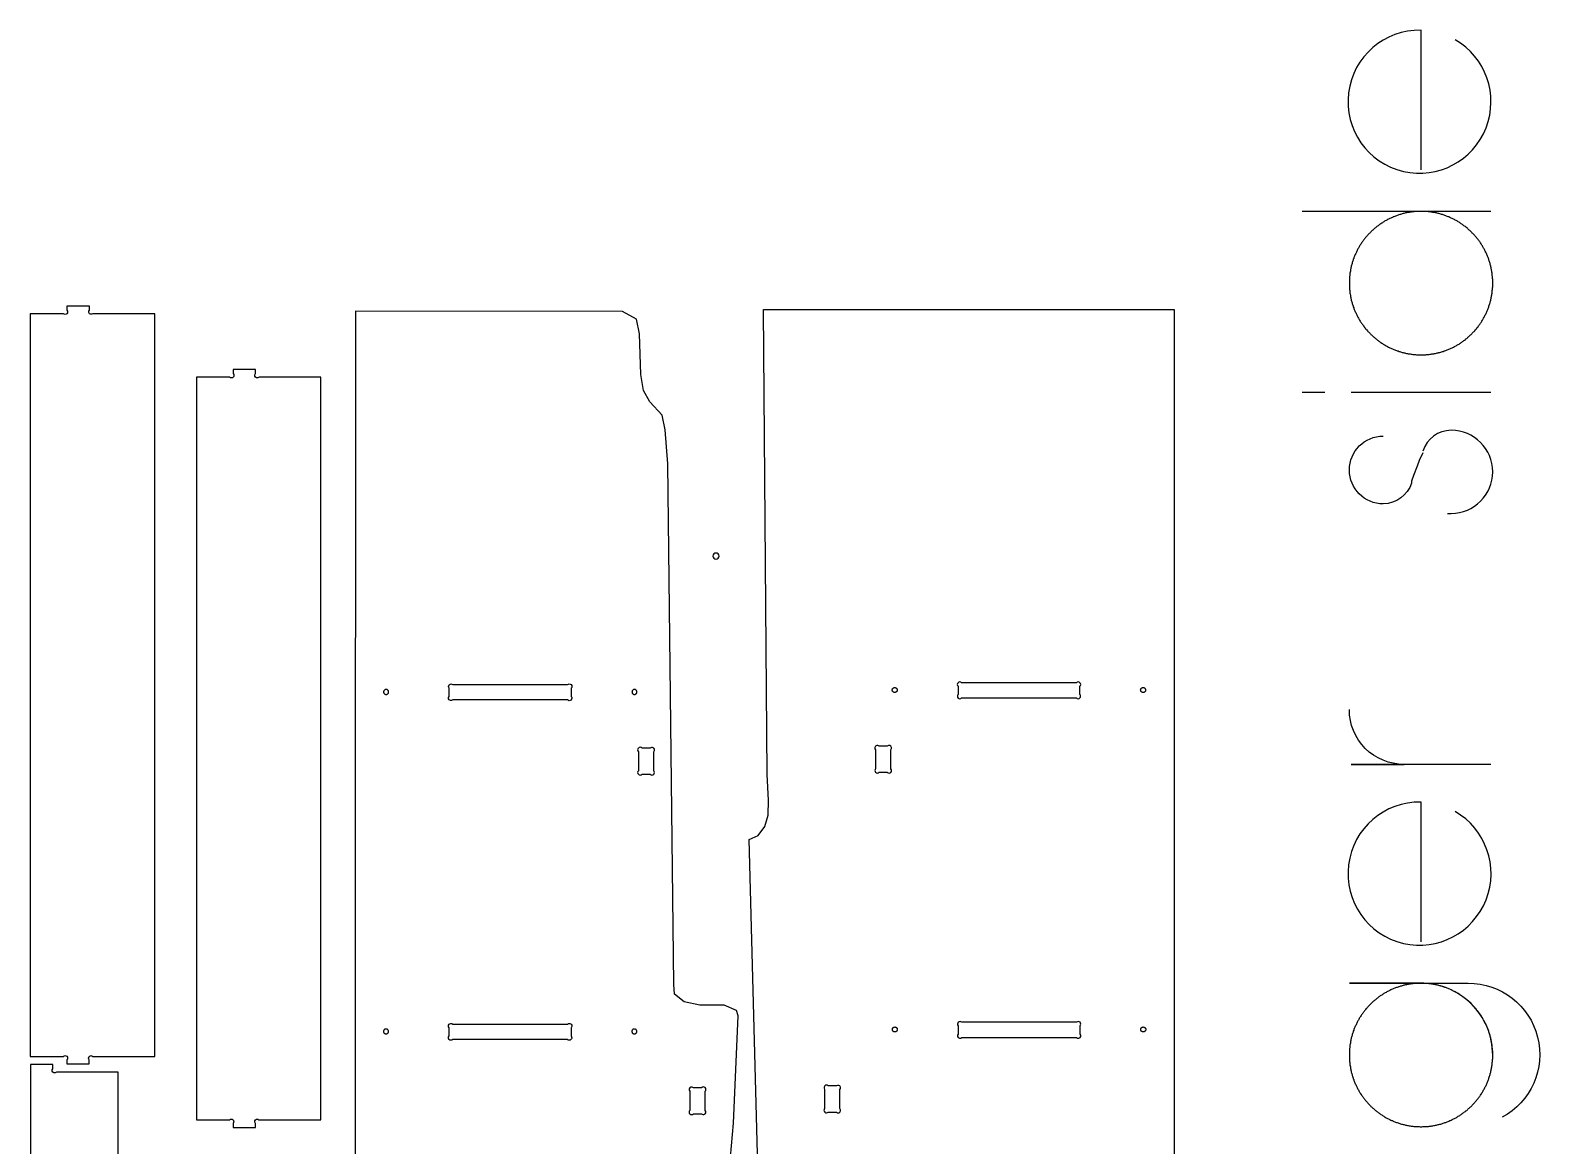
# Model space of a CAD drawing. Extents: x -1431 to 3738, y -1387 to 2467.
# Drawn here: x -128 to 1086, y 1545 to 2443 of the extents above; entities that cross this region are included whole.
import ezdxf

# ---------------------------------------------------------------- set-up
doc = ezdxf.new("R2010")
doc.units = 0
doc.layers.add('DEFAULT_LAYER', color=1, linetype='CONTINUOUS')

msp = doc.modelspace()

# ---------------------------------------------------------------- linework, layer by layer
at = {"layer": 'DEFAULT_LAYER'}
for points in [[(990.9, 2330.2), (990.9, 2442.5, 0.90232), (976.7, 2328.9, 0.862347), (1018.2, 2434.9)], [(458, 1508.2), (450.4, 1791.6), (457.8, 1794.9), (463, 1802.1), (465.7, 1811.2), (466, 1823.1), (465.1, 1843.8), (461.9, 2217.9), (792.3, 2218), (792.4, 1167.7, -0.000272)], [(992.4, 2102.5), (989.3, 2096.4), (987.8, 2091.9), (984.8, 2084.3), (983.3, 2079.7), (983.3, 2078.2, -0.313298), (960.5, 2061.5, -1), (960.5, 2116.1)], [(1012.1, 2053.9), (1015.1, 2053.9, 1), (1015.1, 2120.7, 0.329104), (992.4, 2104)], [(1047, 1852), (934.7, 1852), (977.2, 1852, -0.416092), (933.2, 1896)], [(990.9, 1709.3), (990.9, 1821.6, 0.90232), (976.7, 1708, 0.862347), (1018.2, 1814.1)], [(1048.5, 1618.2, 0.421631), (989.3, 1675.9), (933.2, 1675.9), (1028.8, 1675.9, -0.782349), (1056.1, 1568.1)]]:
    msp.add_lwpolyline(points, format="xyb", dxfattribs=at)
for points in [[(1047, 2296.8), (990.9, 2296.8), (990.1, 2296.8), (989.4, 2296.8), (988.6, 2296.8), (987.9, 2296.7), (987.2, 2296.7), (986.4, 2296.6), (985.7, 2296.6), (985, 2296.5), (984.2, 2296.4), (983.5, 2296.3), (982.8, 2296.2), (982.1, 2296.1), (981.4, 2296), (980.6, 2295.9), (979.9, 2295.8), (979.2, 2295.6), (978.5, 2295.5), (977.8, 2295.3), (977.1, 2295.2), (976.4, 2295), (975.8, 2294.8), (975.1, 2294.6), (974.4, 2294.4), (973.7, 2294.2), (973, 2294), (972.4, 2293.8), (971.7, 2293.5), (971, 2293.3), (970.4, 2293), (969.7, 2292.8), (969.1, 2292.5), (968.4, 2292.3), (967.8, 2292), (967.1, 2291.7), (966.5, 2291.4), (965.8, 2291.1), (965.2, 2290.8), (964.6, 2290.5), (964, 2290.2), (963.4, 2289.8), (962.8, 2289.5), (962.1, 2289.2), (961.5, 2288.8), (960.9, 2288.4), (960.4, 2288.1), (959.8, 2287.7), (959.2, 2287.3), (958.6, 2286.9), (958, 2286.5), (957.5, 2286.2), (956.9, 2285.7), (956.3, 2285.3), (955.8, 2284.9), (955.2, 2284.5), (954.7, 2284.1), (954.2, 2283.6), (953.6, 2283.2), (953.1, 2282.7), (952.6, 2282.3), (952.1, 2281.8), (951.6, 2281.3), (951.1, 2280.9), (950.6, 2280.4), (950.1, 2279.9), (949.6, 2279.4), (949.1, 2278.9), (948.6, 2278.4), (948.2, 2277.9), (947.7, 2277.4), (947.2, 2276.9), (946.8, 2276.3), (946.3, 2275.8), (945.9, 2275.3), (945.5, 2274.7), (945.1, 2274.2), (944.6, 2273.6), (944.2, 2273.1), (943.8, 2272.5), (943.4, 2271.9), (943, 2271.4), (942.6, 2270.8), (942.3, 2270.2), (941.9, 2269.6), (941.5, 2269), (941.2, 2268.4), (940.8, 2267.8), (940.5, 2267.2), (940.1, 2266.6), (939.8, 2266), (939.5, 2265.4), (939.2, 2264.7), (938.9, 2264.1), (938.6, 2263.5), (938.3, 2262.8), (938, 2262.2), (937.7, 2261.6), (937.4, 2260.9), (937.2, 2260.3), (936.9, 2259.6), (936.7, 2258.9), (936.4, 2258.3), (936.2, 2257.6), (936, 2256.9), (935.8, 2256.3), (935.6, 2255.6), (935.4, 2254.9), (935.2, 2254.2), (935, 2253.5), (934.8, 2252.8), (934.6, 2252.1), (934.5, 2251.4), (934.3, 2250.7), (934.2, 2250), (934.1, 2249.3), (934, 2248.6), (933.8, 2247.9), (933.7, 2247.2), (933.6, 2246.5), (933.5, 2245.7), (933.5, 2245), (933.4, 2244.3), (933.3, 2243.5), (933.3, 2242.8), (933.2, 2242.1), (933.2, 2241.3), (933.2, 2240.6), (933.2, 2239.9), (933.2, 2239.1), (933.2, 2238.4), (933.2, 2237.6), (933.2, 2236.9), (933.2, 2236.1), (933.3, 2235.4), (933.3, 2234.7), (933.4, 2233.9), (933.5, 2233.2), (933.5, 2232.5), (933.6, 2231.8), (933.7, 2231), (933.8, 2230.3), (934, 2229.6), (934.1, 2228.9), (934.2, 2228.2), (934.3, 2227.5), (934.5, 2226.8), (934.6, 2226.1), (934.8, 2225.4), (935, 2224.7), (935.2, 2224), (935.4, 2223.3), (935.6, 2222.6), (935.8, 2222), (936, 2221.3), (936.2, 2220.6), (936.4, 2219.9), (936.7, 2219.3), (936.9, 2218.6), (937.2, 2218), (937.4, 2217.3), (937.7, 2216.7), (938, 2216), (938.3, 2215.4), (938.6, 2214.7), (938.9, 2214.1), (939.2, 2213.5), (939.5, 2212.8), (939.8, 2212.2), (940.1, 2211.6), (940.5, 2211), (940.8, 2210.4), (941.2, 2209.8), (941.5, 2209.2), (941.9, 2208.6), (942.3, 2208), (942.6, 2207.4), (943, 2206.9), (943.4, 2206.3), (943.8, 2205.7), (944.2, 2205.2), (944.6, 2204.6), (945.1, 2204), (945.5, 2203.5), (945.9, 2203), (946.3, 2202.4), (946.8, 2201.9), (947.2, 2201.4), (947.7, 2200.8), (948.2, 2200.3), (948.6, 2199.8), (949.1, 2199.3), (949.6, 2198.8), (950.1, 2198.3), (950.6, 2197.8), (951.1, 2197.4), (951.6, 2196.9), (952.1, 2196.4), (952.6, 2195.9), (953.1, 2195.5), (953.6, 2195), (954.2, 2194.6), (954.7, 2194.2), (955.2, 2193.7), (955.8, 2193.3), (956.3, 2192.9), (956.9, 2192.5), (957.5, 2192.1), (958, 2191.7), (958.6, 2191.3), (959.2, 2190.9), (959.8, 2190.5), (960.4, 2190.1), (960.9, 2189.8), (961.5, 2189.4), (962.1, 2189.1), (962.8, 2188.7), (963.4, 2188.4), (964, 2188.1), (964.6, 2187.7), (965.2, 2187.4), (965.8, 2187.1), (966.5, 2186.8), (967.1, 2186.5), (967.8, 2186.2), (968.4, 2186), (969.1, 2185.7), (969.7, 2185.4), (970.4, 2185.2), (971, 2184.9), (971.7, 2184.7), (972.4, 2184.5), (973, 2184.2), (973.7, 2184), (974.4, 2183.8), (975.1, 2183.6), (975.8, 2183.4), (976.4, 2183.2), (977.1, 2183.1), (977.8, 2182.9), (978.5, 2182.7), (979.2, 2182.6), (979.9, 2182.5), (980.6, 2182.3), (981.4, 2182.2), (982.1, 2182.1), (982.8, 2182), (983.5, 2181.9), (984.2, 2181.8), (985, 2181.7), (985.7, 2181.7), (986.4, 2181.6), (987.2, 2181.5), (987.9, 2181.5), (988.6, 2181.5), (989.4, 2181.4), (990.1, 2181.4), (990.9, 2181.4), (991.6, 2181.4), (992.3, 2181.4), (993.1, 2181.5), (993.8, 2181.5), (994.6, 2181.5), (995.3, 2181.6), (996, 2181.7), (996.8, 2181.7), (997.5, 2181.8), (998.2, 2181.9), (998.9, 2182), (999.6, 2182.1), (1000.4, 2182.2), (1001.1, 2182.3), (1001.8, 2182.5), (1002.5, 2182.6), (1003.2, 2182.7), (1003.9, 2182.9), (1004.6, 2183.1), (1005.3, 2183.2), (1006, 2183.4), (1006.7, 2183.6), (1007.3, 2183.8), (1008, 2184), (1008.7, 2184.2), (1009.4, 2184.5), (1010, 2184.7), (1010.7, 2184.9), (1011.4, 2185.2), (1012, 2185.4), (1012.7, 2185.7), (1013.3, 2186), (1014, 2186.2), (1014.6, 2186.5), (1015.2, 2186.8), (1015.9, 2187.1), (1016.5, 2187.4), (1017.1, 2187.7), (1017.7, 2188.1), (1018.4, 2188.4), (1019, 2188.7), (1019.6, 2189.1), (1020.2, 2189.4), (1020.8, 2189.8), (1021.4, 2190.1), (1022, 2190.5), (1022.5, 2190.9), (1023.1, 2191.3), (1023.7, 2191.7), (1024.3, 2192.1), (1024.8, 2192.5), (1025.4, 2192.9), (1025.9, 2193.3), (1026.5, 2193.7), (1027, 2194.2), (1027.6, 2194.6), (1028.1, 2195), (1028.6, 2195.5), (1029.1, 2195.9), (1029.6, 2196.4), (1030.2, 2196.9), (1030.7, 2197.4), (1031.2, 2197.8), (1031.6, 2198.3), (1032.1, 2198.8), (1032.6, 2199.3), (1033.1, 2199.8), (1033.6, 2200.3), (1034, 2200.8), (1034.5, 2201.4), (1034.9, 2201.9), (1035.4, 2202.4), (1035.8, 2203), (1036.2, 2203.5), (1036.7, 2204), (1037.1, 2204.6), (1037.5, 2205.2), (1037.9, 2205.7), (1038.3, 2206.3), (1038.7, 2206.9), (1039.1, 2207.4), (1039.5, 2208), (1039.8, 2208.6), (1040.2, 2209.2), (1040.6, 2209.8), (1040.9, 2210.4), (1041.2, 2211), (1041.6, 2211.6), (1041.9, 2212.2), (1042.2, 2212.8), (1042.5, 2213.5), (1042.9, 2214.1), (1043.2, 2214.7), (1043.4, 2215.4), (1043.7, 2216), (1044, 2216.7), (1044.3, 2217.3), (1044.5, 2218), (1044.8, 2218.6), (1045, 2219.3), (1045.3, 2219.9), (1045.5, 2220.6), (1045.7, 2221.3), (1046, 2222), (1046.2, 2222.6), (1046.4, 2223.3), (1046.5, 2224), (1046.7, 2224.7), (1046.9, 2225.4), (1047.1, 2226.1), (1047.2, 2226.8), (1047.4, 2227.5), (1047.5, 2228.2), (1047.6, 2228.9), (1047.8, 2229.6), (1047.9, 2230.3), (1048, 2231), (1048.1, 2231.8), (1048.2, 2232.5), (1048.2, 2233.2), (1048.3, 2233.9), (1048.4, 2234.7), (1048.4, 2235.4), (1048.5, 2236.1), (1048.5, 2236.9), (1048.5, 2237.6), (1048.5, 2238.4), (1048.5, 2239.1), (1048.5, 2239.9), (1048.5, 2240.6), (1048.5, 2241.3), (1048.5, 2242.1), (1048.4, 2242.8), (1048.4, 2243.5), (1048.3, 2244.3), (1048.2, 2245), (1048.2, 2245.7), (1048.1, 2246.5), (1048, 2247.2), (1047.9, 2247.9), (1047.8, 2248.6), (1047.6, 2249.3), (1047.5, 2250), (1047.4, 2250.7), (1047.2, 2251.4), (1047.1, 2252.1), (1046.9, 2252.8), (1046.7, 2253.5), (1046.5, 2254.2), (1046.4, 2254.9), (1046.2, 2255.6), (1046, 2256.3), (1045.7, 2256.9), (1045.5, 2257.6), (1045.3, 2258.3), (1045, 2258.9), (1044.8, 2259.6), (1044.5, 2260.3), (1044.3, 2260.9), (1044, 2261.6), (1043.7, 2262.2), (1043.4, 2262.8), (1043.2, 2263.5), (1042.9, 2264.1), (1042.5, 2264.7), (1042.2, 2265.4), (1041.9, 2266), (1041.6, 2266.6), (1041.2, 2267.2), (1040.9, 2267.8), (1040.6, 2268.4), (1040.2, 2269), (1039.8, 2269.6), (1039.5, 2270.2), (1039.1, 2270.8), (1038.7, 2271.4), (1038.3, 2271.9), (1037.9, 2272.5), (1037.5, 2273.1), (1037.1, 2273.6), (1036.7, 2274.2), (1036.2, 2274.7), (1035.8, 2275.3), (1035.4, 2275.8), (1034.9, 2276.3), (1034.5, 2276.9), (1034, 2277.4), (1033.6, 2277.9), (1033.1, 2278.4), (1032.6, 2278.9), (1032.1, 2279.4), (1031.6, 2279.9), (1031.2, 2280.4), (1030.7, 2280.9), (1030.2, 2281.3), (1029.6, 2281.8), (1029.1, 2282.3), (1028.6, 2282.7), (1028.1, 2283.2), (1027.6, 2283.6), (1027, 2284.1), (1026.5, 2284.5), (1025.9, 2284.9), (1025.4, 2285.3), (1024.8, 2285.7), (1024.3, 2286.2), (1023.7, 2286.5), (1023.1, 2286.9), (1022.5, 2287.3), (1022, 2287.7), (1021.4, 2288.1), (1020.8, 2288.4), (1020.2, 2288.8), (1019.6, 2289.2), (1019, 2289.5), (1018.4, 2289.8), (1017.7, 2290.2), (1017.1, 2290.5), (1016.5, 2290.8), (1015.9, 2291.1), (1015.2, 2291.4), (1014.6, 2291.7), (1014, 2292), (1013.3, 2292.3), (1012.7, 2292.5), (1012, 2292.8), (1011.4, 2293), (1010.7, 2293.3), (1010, 2293.5), (1009.4, 2293.8), (1008.7, 2294), (1008, 2294.2), (1007.3, 2294.4), (1006.7, 2294.6), (1006, 2294.8), (1005.3, 2295), (1004.6, 2295.2), (1003.9, 2295.3), (1003.2, 2295.5), (1002.5, 2295.6), (1001.8, 2295.8), (1001.1, 2295.9), (1000.4, 2296), (999.6, 2296.1), (998.9, 2296.2), (998.2, 2296.3), (997.5, 2296.4), (996.8, 2296.5), (996, 2296.6), (995.3, 2296.6), (994.6, 2296.7), (993.8, 2296.7), (993.1, 2296.8), (992.3, 2296.8), (991.6, 2296.8), (990.9, 2296.8), (895.2, 2296.8)], [(429.1, 1463.1), (437.8, 1563.3), (441.7, 1649.8), (440.2, 1653.9), (430.4, 1658.4), (410.7, 1658.4), (398.1, 1660.9), (390.5, 1667.1), (389.9, 1674.9), (385, 2093.7), (382.9, 2121.1), (380.4, 2132.8), (370.7, 2143.7), (365.6, 2152.8), (363.3, 2165.6), (362.3, 2198.2), (360, 2210.2), (348.5, 2216.3), (134, 2216.4), (133.4, 1166.1)], [(913.4, 2151.1), (895.2, 2151.1)], [(1047, 2151.1), (934.7, 2151.1)]]:
    msp.add_lwpolyline(points, dxfattribs=at)
for points in [[(-27.6, 2214.5), (-77.4, 2214.5, -1), (-80.2, 2217.3), (-80.2, 2220.6), (-98.2, 2220.6), (-98.2, 2217.3, -1), (-101.1, 2214.5), (-127.8, 2214.5), (-127.8, 1617.1), (-101.2, 1617.1, -1), (-98.3, 1614.3), (-98.3, 1611), (-80.3, 1611), (-80.3, 1614.3, -1), (-77.5, 1617.1), (-27.6, 1617.1)], [(106.1, 2163.4), (56.3, 2163.4, -1), (53.5, 2166.3), (53.5, 2169.6), (35.5, 2169.6), (35.5, 2166.3, -1), (32.6, 2163.4), (6, 2163.4), (6, 1566.1), (32.6, 1566.1, -1), (35.4, 1563.2), (35.4, 1560), (53.4, 1560), (53.4, 1563.2, -1), (56.2, 1566.1), (106.1, 1566.1)], [(421.3, 2019.5, 0.414214), (423.8, 2017, 0.414214), (426.3, 2019.5, 0.414214), (423.8, 2022, 0.414214)], [(304.4, 1903.8), (212.1, 1903.8, -1), (209.3, 1906.6), (209.3, 1913.2, -1), (212.1, 1916.1), (304.4, 1916.1, -1), (307.3, 1913.2), (307.3, 1906.6, -1)], [(621.4, 1905.4), (713.7, 1905.4, 1), (716.5, 1908.2), (716.5, 1914.8, 1), (713.7, 1917.7), (621.4, 1917.7, 1), (618.5, 1914.8), (618.5, 1908.2, 1)], [(364.3, 1844), (370.9, 1844, 1), (373.7, 1846.9), (373.7, 1862.2, 1), (370.9, 1865.1), (364.3, 1865.1, 1), (361.4, 1862.2), (361.4, 1846.9, 1)], [(555, 1845.6), (561.6, 1845.6, 1), (564.5, 1848.4), (564.5, 1863.7, 1), (561.6, 1866.6), (555, 1866.6, 1), (552.2, 1863.7), (552.2, 1848.4, 1)], [(304.3, 1630.7), (212, 1630.7, -1), (209.2, 1633.5), (209.2, 1640.1, -1), (212, 1643), (304.3, 1643, -1), (307.2, 1640.1), (307.2, 1633.5, -1)], [(621.5, 1632.3), (713.8, 1632.3, 1), (716.6, 1635.1), (716.6, 1641.7, 1), (713.8, 1644.5), (621.5, 1644.5, 1), (618.6, 1641.7), (618.6, 1635.1, 1)], [(-57, 1604.4), (-106.7, 1604.4, -1), (-109.6, 1607.2), (-109.6, 1610.5), (-127.6, 1610.5), (-127.6, 1604.4), (-127.6, 1007), (-127.6, 1000.9), (-109.6, 1000.9), (-109.6, 1004.2, -1), (-106.8, 1007), (-57, 1007)], [(405.6, 1570.9), (412.2, 1570.9, 1), (415.1, 1573.7), (415.1, 1589.1, 1), (412.2, 1591.9), (405.6, 1591.9, 1), (402.8, 1589.1), (402.8, 1573.7, 1)], [(514.1, 1572.3), (520.7, 1572.3, 1), (523.5, 1575.1), (523.5, 1590.5, 1), (520.7, 1593.3), (514.1, 1593.3, 1), (511.2, 1590.5), (511.2, 1575.1, 1)]]:
    msp.add_lwpolyline(points, format="xyb", close=True, dxfattribs=at)
for points in [[(156.5, 1910.2), (156.5, 1910), (156.5, 1909.8), (156.6, 1909.6), (156.6, 1909.4), (156.7, 1909.3), (156.8, 1909.1), (156.9, 1908.9), (157.1, 1908.8), (157.2, 1908.7), (157.4, 1908.6), (157.5, 1908.5), (157.7, 1908.4), (157.9, 1908.3), (158.1, 1908.2), (158.3, 1908.2), (158.5, 1908.2), (158.7, 1908.2), (158.9, 1908.2), (159.1, 1908.3), (159.3, 1908.4), (159.4, 1908.5), (159.6, 1908.6), (159.8, 1908.7), (159.9, 1908.8), (160, 1908.9), (160.2, 1909.1), (160.3, 1909.3), (160.3, 1909.4), (160.4, 1909.6), (160.5, 1909.8), (160.5, 1910), (160.5, 1910.2), (160.5, 1910.4), (160.5, 1910.6), (160.4, 1910.8), (160.3, 1911), (160.3, 1911.2), (160.2, 1911.3), (160, 1911.5), (159.9, 1911.6), (159.8, 1911.8), (159.6, 1911.9), (159.4, 1912), (159.3, 1912.1), (159.1, 1912.1), (158.9, 1912.2), (158.7, 1912.2), (158.5, 1912.2), (158.3, 1912.2), (158.1, 1912.2), (157.9, 1912.1), (157.7, 1912.1), (157.5, 1912), (157.4, 1911.9), (157.2, 1911.8), (157.1, 1911.6), (156.9, 1911.5), (156.8, 1911.3), (156.7, 1911.2), (156.6, 1911), (156.6, 1910.8), (156.5, 1910.6), (156.5, 1910.4)], [(356.2, 1910.2), (356.3, 1910), (356.3, 1909.8), (356.3, 1909.6), (356.4, 1909.4), (356.5, 1909.3), (356.6, 1909.1), (356.7, 1908.9), (356.8, 1908.8), (357, 1908.7), (357.1, 1908.6), (357.3, 1908.5), (357.5, 1908.4), (357.7, 1908.3), (357.8, 1908.2), (358, 1908.2), (358.2, 1908.2), (358.5, 1908.2), (358.7, 1908.2), (358.8, 1908.3), (359, 1908.4), (359.2, 1908.5), (359.4, 1908.6), (359.5, 1908.7), (359.7, 1908.8), (359.8, 1908.9), (359.9, 1909.1), (360, 1909.3), (360.1, 1909.4), (360.2, 1909.6), (360.2, 1909.8), (360.2, 1910), (360.2, 1910.2), (360.2, 1910.4), (360.2, 1910.6), (360.2, 1910.8), (360.1, 1911), (360, 1911.2), (359.9, 1911.3), (359.8, 1911.5), (359.7, 1911.6), (359.5, 1911.8), (359.4, 1911.9), (359.2, 1912), (359, 1912.1), (358.8, 1912.1), (358.7, 1912.2), (358.5, 1912.2), (358.2, 1912.2), (358, 1912.2), (357.8, 1912.2), (357.7, 1912.1), (357.5, 1912.1), (357.3, 1912), (357.1, 1911.9), (357, 1911.8), (356.8, 1911.6), (356.7, 1911.5), (356.6, 1911.3), (356.5, 1911.2), (356.4, 1911), (356.3, 1910.8), (356.3, 1910.6), (356.3, 1910.4)], [(569.6, 1911.8), (569.6, 1911.6), (569.5, 1911.4), (569.5, 1911.2), (569.4, 1911), (569.3, 1910.9), (569.2, 1910.7), (569.1, 1910.5), (569, 1910.4), (568.8, 1910.3), (568.7, 1910.1), (568.5, 1910), (568.3, 1910), (568.2, 1909.9), (568, 1909.8), (567.8, 1909.8), (567.6, 1909.8), (567.4, 1909.8), (567.2, 1909.8), (567, 1909.9), (566.8, 1910), (566.6, 1910), (566.5, 1910.1), (566.3, 1910.3), (566.2, 1910.4), (566, 1910.5), (565.9, 1910.7), (565.8, 1910.9), (565.7, 1911), (565.7, 1911.2), (565.6, 1911.4), (565.6, 1911.6), (565.6, 1911.8), (565.6, 1912), (565.6, 1912.2), (565.7, 1912.4), (565.7, 1912.6), (565.8, 1912.8), (565.9, 1912.9), (566, 1913.1), (566.2, 1913.2), (566.3, 1913.3), (566.5, 1913.5), (566.6, 1913.6), (566.8, 1913.6), (567, 1913.7), (567.2, 1913.8), (567.4, 1913.8), (567.6, 1913.8), (567.8, 1913.8), (568, 1913.8), (568.2, 1913.7), (568.3, 1913.6), (568.5, 1913.6), (568.7, 1913.5), (568.8, 1913.3), (569, 1913.2), (569.1, 1913.1), (569.2, 1912.9), (569.3, 1912.8), (569.4, 1912.6), (569.5, 1912.4), (569.5, 1912.2), (569.6, 1912)], [(769.3, 1911.8), (769.3, 1911.6), (769.3, 1911.4), (769.2, 1911.2), (769.2, 1911), (769.1, 1910.9), (769, 1910.7), (768.9, 1910.5), (768.7, 1910.4), (768.6, 1910.3), (768.4, 1910.1), (768.3, 1910), (768.1, 1910), (767.9, 1909.9), (767.7, 1909.8), (767.5, 1909.8), (767.3, 1909.8), (767.1, 1909.8), (766.9, 1909.8), (766.7, 1909.9), (766.5, 1910), (766.4, 1910), (766.2, 1910.1), (766.1, 1910.3), (765.9, 1910.4), (765.8, 1910.5), (765.7, 1910.7), (765.6, 1910.9), (765.5, 1911), (765.4, 1911.2), (765.4, 1911.4), (765.3, 1911.6), (765.3, 1911.8), (765.3, 1912), (765.4, 1912.2), (765.4, 1912.4), (765.5, 1912.6), (765.6, 1912.8), (765.7, 1912.9), (765.8, 1913.1), (765.9, 1913.2), (766.1, 1913.3), (766.2, 1913.5), (766.4, 1913.6), (766.5, 1913.6), (766.7, 1913.7), (766.9, 1913.8), (767.1, 1913.8), (767.3, 1913.8), (767.5, 1913.8), (767.7, 1913.8), (767.9, 1913.7), (768.1, 1913.6), (768.3, 1913.6), (768.4, 1913.5), (768.6, 1913.3), (768.7, 1913.2), (768.9, 1913.1), (769, 1912.9), (769.1, 1912.8), (769.2, 1912.6), (769.2, 1912.4), (769.3, 1912.2), (769.3, 1912)], [(1048.5, 1618.2), (1048.5, 1619), (1048.5, 1619.7), (1048.5, 1620.5), (1048.5, 1621.2), (1048.4, 1621.9), (1048.4, 1622.7), (1048.3, 1623.4), (1048.2, 1624.1), (1048.2, 1624.8), (1048.1, 1625.6), (1048, 1626.3), (1047.9, 1627), (1047.8, 1627.7), (1047.6, 1628.4), (1047.5, 1629.1), (1047.4, 1629.9), (1047.2, 1630.6), (1047.1, 1631.3), (1046.9, 1631.9), (1046.7, 1632.6), (1046.5, 1633.3), (1046.4, 1634), (1046.2, 1634.7), (1046, 1635.4), (1045.7, 1636.1), (1045.5, 1636.7), (1045.3, 1637.4), (1045, 1638.1), (1044.8, 1638.7), (1044.5, 1639.4), (1044.3, 1640), (1044, 1640.7), (1043.7, 1641.3), (1043.4, 1642), (1043.2, 1642.6), (1042.9, 1643.2), (1042.5, 1643.9), (1042.2, 1644.5), (1041.9, 1645.1), (1041.6, 1645.7), (1041.2, 1646.3), (1040.9, 1646.9), (1040.6, 1647.5), (1040.2, 1648.1), (1039.8, 1648.7), (1039.5, 1649.3), (1039.1, 1649.9), (1038.7, 1650.5), (1038.3, 1651.1), (1037.9, 1651.6), (1037.5, 1652.2), (1037.1, 1652.7), (1036.7, 1653.3), (1036.2, 1653.8), (1035.8, 1654.4), (1035.4, 1654.9), (1034.9, 1655.5), (1034.5, 1656), (1034, 1656.5), (1033.6, 1657), (1033.1, 1657.5), (1032.6, 1658), (1032.1, 1658.5), (1031.6, 1659), (1031.2, 1659.5), (1030.7, 1660), (1030.2, 1660.5), (1029.6, 1660.9), (1029.1, 1661.4), (1028.6, 1661.8), (1028.1, 1662.3), (1027.6, 1662.7), (1027, 1663.2), (1026.5, 1663.6), (1025.9, 1664), (1025.4, 1664.5), (1024.8, 1664.9), (1024.3, 1665.3), (1023.7, 1665.7), (1023.1, 1666.1), (1022.5, 1666.4), (1022, 1666.8), (1021.4, 1667.2), (1020.8, 1667.6), (1020.2, 1667.9), (1019.6, 1668.3), (1019, 1668.6), (1018.4, 1668.9), (1017.7, 1669.3), (1017.1, 1669.6), (1016.5, 1669.9), (1015.9, 1670.2), (1015.2, 1670.5), (1014.6, 1670.8), (1014, 1671.1), (1013.3, 1671.4), (1012.7, 1671.6), (1012, 1671.9), (1011.4, 1672.2), (1010.7, 1672.4), (1010, 1672.6), (1009.4, 1672.9), (1008.7, 1673.1), (1008, 1673.3), (1007.3, 1673.5), (1006.7, 1673.7), (1006, 1673.9), (1005.3, 1674.1), (1004.6, 1674.3), (1003.9, 1674.4), (1003.2, 1674.6), (1002.5, 1674.7), (1001.8, 1674.9), (1001.1, 1675), (1000.4, 1675.1), (999.6, 1675.2), (998.9, 1675.4), (998.2, 1675.4), (997.5, 1675.5), (996.8, 1675.6), (996, 1675.7), (995.3, 1675.7), (994.6, 1675.8), (993.8, 1675.8), (993.1, 1675.9), (992.3, 1675.9), (991.6, 1675.9), (990.9, 1675.9), (990.1, 1675.9), (989.4, 1675.9), (988.6, 1675.9), (987.9, 1675.8), (987.2, 1675.8), (986.4, 1675.7), (985.7, 1675.7), (985, 1675.6), (984.2, 1675.5), (983.5, 1675.4), (982.8, 1675.4), (982.1, 1675.2), (981.4, 1675.1), (980.6, 1675), (979.9, 1674.9), (979.2, 1674.7), (978.5, 1674.6), (977.8, 1674.4), (977.1, 1674.3), (976.4, 1674.1), (975.8, 1673.9), (975.1, 1673.7), (974.4, 1673.5), (973.7, 1673.3), (973, 1673.1), (972.4, 1672.9), (971.7, 1672.6), (971, 1672.4), (970.4, 1672.2), (969.7, 1671.9), (969.1, 1671.6), (968.4, 1671.4), (967.8, 1671.1), (967.1, 1670.8), (966.5, 1670.5), (965.8, 1670.2), (965.2, 1669.9), (964.6, 1669.6), (964, 1669.3), (963.4, 1668.9), (962.8, 1668.6), (962.1, 1668.3), (961.5, 1667.9), (960.9, 1667.6), (960.4, 1667.2), (959.8, 1666.8), (959.2, 1666.4), (958.6, 1666.1), (958, 1665.7), (957.5, 1665.3), (956.9, 1664.9), (956.3, 1664.5), (955.8, 1664), (955.2, 1663.6), (954.7, 1663.2), (954.2, 1662.7), (953.6, 1662.3), (953.1, 1661.8), (952.6, 1661.4), (952.1, 1660.9), (951.6, 1660.5), (951.1, 1660), (950.6, 1659.5), (950.1, 1659), (949.6, 1658.5), (949.1, 1658), (948.6, 1657.5), (948.2, 1657), (947.7, 1656.5), (947.2, 1656), (946.8, 1655.5), (946.3, 1654.9), (945.9, 1654.4), (945.5, 1653.8), (945.1, 1653.3), (944.6, 1652.7), (944.2, 1652.2), (943.8, 1651.6), (943.4, 1651.1), (943, 1650.5), (942.6, 1649.9), (942.3, 1649.3), (941.9, 1648.7), (941.5, 1648.1), (941.2, 1647.5), (940.8, 1646.9), (940.5, 1646.3), (940.1, 1645.7), (939.8, 1645.1), (939.5, 1644.5), (939.2, 1643.9), (938.9, 1643.2), (938.6, 1642.6), (938.3, 1642), (938, 1641.3), (937.7, 1640.7), (937.4, 1640), (937.2, 1639.4), (936.9, 1638.7), (936.7, 1638.1), (936.4, 1637.4), (936.2, 1636.7), (936, 1636.1), (935.8, 1635.4), (935.6, 1634.7), (935.4, 1634), (935.2, 1633.3), (935, 1632.6), (934.8, 1631.9), (934.6, 1631.3), (934.5, 1630.6), (934.3, 1629.9), (934.2, 1629.1), (934.1, 1628.4), (934, 1627.7), (933.8, 1627), (933.7, 1626.3), (933.6, 1625.6), (933.5, 1624.8), (933.5, 1624.1), (933.4, 1623.4), (933.3, 1622.7), (933.3, 1621.9), (933.2, 1621.2), (933.2, 1620.5), (933.2, 1619.7), (933.2, 1619), (933.2, 1618.2), (933.2, 1617.5), (933.2, 1616.7), (933.2, 1616), (933.2, 1615.3), (933.3, 1614.5), (933.3, 1613.8), (933.4, 1613.1), (933.5, 1612.3), (933.5, 1611.6), (933.6, 1610.9), (933.7, 1610.2), (933.8, 1609.4), (934, 1608.7), (934.1, 1608), (934.2, 1607.3), (934.3, 1606.6), (934.5, 1605.9), (934.6, 1605.2), (934.8, 1604.5), (935, 1603.8), (935.2, 1603.1), (935.4, 1602.4), (935.6, 1601.8), (935.8, 1601.1), (936, 1600.4), (936.2, 1599.7), (936.4, 1599.1), (936.7, 1598.4), (936.9, 1597.7), (937.2, 1597.1), (937.4, 1596.4), (937.7, 1595.8), (938, 1595.1), (938.3, 1594.5), (938.6, 1593.8), (938.9, 1593.2), (939.2, 1592.6), (939.5, 1592), (939.8, 1591.3), (940.1, 1590.7), (940.5, 1590.1), (940.8, 1589.5), (941.2, 1588.9), (941.5, 1588.3), (941.9, 1587.7), (942.3, 1587.1), (942.6, 1586.6), (943, 1586), (943.4, 1585.4), (943.8, 1584.8), (944.2, 1584.3), (944.6, 1583.7), (945.1, 1583.2), (945.5, 1582.6), (945.9, 1582.1), (946.3, 1581.5), (946.8, 1581), (947.2, 1580.5), (947.7, 1580), (948.2, 1579.4), (948.6, 1578.9), (949.1, 1578.4), (949.6, 1577.9), (950.1, 1577.4), (950.6, 1576.9), (951.1, 1576.5), (951.6, 1576), (952.1, 1575.5), (952.6, 1575.1), (953.1, 1574.6), (953.6, 1574.2), (954.2, 1573.7), (954.7, 1573.3), (955.2, 1572.8), (955.8, 1572.4), (956.3, 1572), (956.9, 1571.6), (957.5, 1571.2), (958, 1570.8), (958.6, 1570.4), (959.2, 1570), (959.8, 1569.6), (960.4, 1569.3), (960.9, 1568.9), (961.5, 1568.5), (962.1, 1568.2), (962.8, 1567.8), (963.4, 1567.5), (964, 1567.2), (964.6, 1566.9), (965.2, 1566.5), (965.8, 1566.2), (966.5, 1565.9), (967.1, 1565.6), (967.8, 1565.4), (968.4, 1565.1), (969.1, 1564.8), (969.7, 1564.5), (970.4, 1564.3), (971, 1564), (971.7, 1563.8), (972.4, 1563.6), (973, 1563.3), (973.7, 1563.1), (974.4, 1562.9), (975.1, 1562.7), (975.8, 1562.5), (976.4, 1562.4), (977.1, 1562.2), (977.8, 1562), (978.5, 1561.9), (979.2, 1561.7), (979.9, 1561.6), (980.6, 1561.4), (981.4, 1561.3), (982.1, 1561.2), (982.8, 1561.1), (983.5, 1561), (984.2, 1560.9), (985, 1560.8), (985.7, 1560.8), (986.4, 1560.7), (987.2, 1560.7), (987.9, 1560.6), (988.6, 1560.6), (989.4, 1560.6), (990.1, 1560.5), (990.9, 1560.5), (991.6, 1560.5), (992.3, 1560.6), (993.1, 1560.6), (993.8, 1560.6), (994.6, 1560.7), (995.3, 1560.7), (996, 1560.8), (996.8, 1560.8), (997.5, 1560.9), (998.2, 1561), (998.9, 1561.1), (999.6, 1561.2), (1000.4, 1561.3), (1001.1, 1561.4), (1001.8, 1561.6), (1002.5, 1561.7), (1003.2, 1561.9), (1003.9, 1562), (1004.6, 1562.2), (1005.3, 1562.4), (1006, 1562.5), (1006.7, 1562.7), (1007.3, 1562.9), (1008, 1563.1), (1008.7, 1563.3), (1009.4, 1563.6), (1010, 1563.8), (1010.7, 1564), (1011.4, 1564.3), (1012, 1564.5), (1012.7, 1564.8), (1013.3, 1565.1), (1014, 1565.4), (1014.6, 1565.6), (1015.2, 1565.9), (1015.9, 1566.2), (1016.5, 1566.5), (1017.1, 1566.9), (1017.7, 1567.2), (1018.4, 1567.5), (1019, 1567.8), (1019.6, 1568.2), (1020.2, 1568.5), (1020.8, 1568.9), (1021.4, 1569.3), (1022, 1569.6), (1022.5, 1570), (1023.1, 1570.4), (1023.7, 1570.8), (1024.3, 1571.2), (1024.8, 1571.6), (1025.4, 1572), (1025.9, 1572.4), (1026.5, 1572.8), (1027, 1573.3), (1027.6, 1573.7), (1028.1, 1574.2), (1028.6, 1574.6), (1029.1, 1575.1), (1029.6, 1575.5), (1030.2, 1576), (1030.7, 1576.5), (1031.2, 1576.9), (1031.6, 1577.4), (1032.1, 1577.9), (1032.6, 1578.4), (1033.1, 1578.9), (1033.6, 1579.4), (1034, 1580), (1034.5, 1580.5), (1034.9, 1581), (1035.4, 1581.5), (1035.8, 1582.1), (1036.2, 1582.6), (1036.7, 1583.2), (1037.1, 1583.7), (1037.5, 1584.3), (1037.9, 1584.8), (1038.3, 1585.4), (1038.7, 1586), (1039.1, 1586.6), (1039.5, 1587.1), (1039.8, 1587.7), (1040.2, 1588.3), (1040.6, 1588.9), (1040.9, 1589.5), (1041.2, 1590.1), (1041.6, 1590.7), (1041.9, 1591.3), (1042.2, 1592), (1042.5, 1592.6), (1042.9, 1593.2), (1043.2, 1593.8), (1043.4, 1594.5), (1043.7, 1595.1), (1044, 1595.8), (1044.3, 1596.4), (1044.5, 1597.1), (1044.8, 1597.7), (1045, 1598.4), (1045.3, 1599.1), (1045.5, 1599.7), (1045.7, 1600.4), (1046, 1601.1), (1046.2, 1601.8), (1046.4, 1602.4), (1046.5, 1603.1), (1046.7, 1603.8), (1046.9, 1604.5), (1047.1, 1605.2), (1047.2, 1605.9), (1047.4, 1606.6), (1047.5, 1607.3), (1047.6, 1608), (1047.8, 1608.7), (1047.9, 1609.4), (1048, 1610.2), (1048.1, 1610.9), (1048.2, 1611.6), (1048.2, 1612.3), (1048.3, 1613.1), (1048.4, 1613.8), (1048.4, 1614.5), (1048.5, 1615.3), (1048.5, 1616), (1048.5, 1616.7), (1048.5, 1617.5)], [(156.4, 1637.2), (156.4, 1637), (156.4, 1636.8), (156.5, 1636.6), (156.6, 1636.4), (156.6, 1636.2), (156.7, 1636), (156.9, 1635.9), (157, 1635.7), (157.1, 1635.6), (157.3, 1635.5), (157.5, 1635.4), (157.6, 1635.3), (157.8, 1635.2), (158, 1635.2), (158.2, 1635.2), (158.4, 1635.2), (158.6, 1635.2), (158.8, 1635.2), (159, 1635.2), (159.2, 1635.3), (159.4, 1635.4), (159.5, 1635.5), (159.7, 1635.6), (159.8, 1635.7), (159.9, 1635.9), (160.1, 1636), (160.2, 1636.2), (160.2, 1636.4), (160.3, 1636.6), (160.4, 1636.8), (160.4, 1637), (160.4, 1637.2), (160.4, 1637.4), (160.4, 1637.6), (160.3, 1637.8), (160.2, 1637.9), (160.2, 1638.1), (160.1, 1638.3), (159.9, 1638.4), (159.8, 1638.6), (159.7, 1638.7), (159.5, 1638.8), (159.4, 1638.9), (159.2, 1639), (159, 1639.1), (158.8, 1639.1), (158.6, 1639.1), (158.4, 1639.2), (158.2, 1639.1), (158, 1639.1), (157.8, 1639.1), (157.6, 1639), (157.5, 1638.9), (157.3, 1638.8), (157.1, 1638.7), (157, 1638.6), (156.9, 1638.4), (156.7, 1638.3), (156.6, 1638.1), (156.6, 1637.9), (156.5, 1637.8), (156.4, 1637.6), (156.4, 1637.4)], [(356.2, 1637.2), (356.2, 1637), (356.2, 1636.8), (356.3, 1636.6), (356.3, 1636.4), (356.4, 1636.2), (356.5, 1636), (356.6, 1635.9), (356.7, 1635.7), (356.9, 1635.6), (357, 1635.5), (357.2, 1635.4), (357.4, 1635.3), (357.6, 1635.2), (357.8, 1635.2), (358, 1635.2), (358.2, 1635.2), (358.4, 1635.2), (358.6, 1635.2), (358.8, 1635.2), (358.9, 1635.3), (359.1, 1635.4), (359.3, 1635.5), (359.4, 1635.6), (359.6, 1635.7), (359.7, 1635.9), (359.8, 1636), (359.9, 1636.2), (360, 1636.4), (360.1, 1636.6), (360.1, 1636.8), (360.2, 1637), (360.2, 1637.2), (360.2, 1637.4), (360.1, 1637.6), (360.1, 1637.8), (360, 1637.9), (359.9, 1638.1), (359.8, 1638.3), (359.7, 1638.4), (359.6, 1638.6), (359.4, 1638.7), (359.3, 1638.8), (359.1, 1638.9), (358.9, 1639), (358.8, 1639.1), (358.6, 1639.1), (358.4, 1639.1), (358.2, 1639.2), (358, 1639.1), (357.8, 1639.1), (357.6, 1639.1), (357.4, 1639), (357.2, 1638.9), (357, 1638.8), (356.9, 1638.7), (356.7, 1638.6), (356.6, 1638.4), (356.5, 1638.3), (356.4, 1638.1), (356.3, 1637.9), (356.3, 1637.8), (356.2, 1637.6), (356.2, 1637.4)], [(569.7, 1638.8), (569.6, 1638.5), (569.6, 1638.3), (569.6, 1638.2), (569.5, 1638), (569.4, 1637.8), (569.3, 1637.6), (569.2, 1637.5), (569.1, 1637.3), (568.9, 1637.2), (568.8, 1637.1), (568.6, 1637), (568.4, 1636.9), (568.3, 1636.8), (568.1, 1636.8), (567.9, 1636.8), (567.7, 1636.8), (567.5, 1636.8), (567.3, 1636.8), (567.1, 1636.8), (566.9, 1636.9), (566.7, 1637), (566.5, 1637.1), (566.4, 1637.2), (566.2, 1637.3), (566.1, 1637.5), (566, 1637.6), (565.9, 1637.8), (565.8, 1638), (565.7, 1638.2), (565.7, 1638.3), (565.7, 1638.5), (565.7, 1638.8), (565.7, 1639), (565.7, 1639.2), (565.7, 1639.3), (565.8, 1639.5), (565.9, 1639.7), (566, 1639.9), (566.1, 1640), (566.2, 1640.2), (566.4, 1640.3), (566.5, 1640.4), (566.7, 1640.5), (566.9, 1640.6), (567.1, 1640.7), (567.3, 1640.7), (567.5, 1640.7), (567.7, 1640.8), (567.9, 1640.7), (568.1, 1640.7), (568.3, 1640.7), (568.4, 1640.6), (568.6, 1640.5), (568.8, 1640.4), (568.9, 1640.3), (569.1, 1640.2), (569.2, 1640), (569.3, 1639.9), (569.4, 1639.7), (569.5, 1639.5), (569.6, 1639.3), (569.6, 1639.2), (569.6, 1639)], [(769.4, 1638.8), (769.4, 1638.5), (769.4, 1638.3), (769.3, 1638.2), (769.3, 1638), (769.2, 1637.8), (769.1, 1637.6), (769, 1637.5), (768.8, 1637.3), (768.7, 1637.2), (768.5, 1637.1), (768.4, 1637), (768.2, 1636.9), (768, 1636.8), (767.8, 1636.8), (767.6, 1636.8), (767.4, 1636.8), (767.2, 1636.8), (767, 1636.8), (766.8, 1636.8), (766.6, 1636.9), (766.5, 1637), (766.3, 1637.1), (766.1, 1637.2), (766, 1637.3), (765.9, 1637.5), (765.8, 1637.6), (765.7, 1637.8), (765.6, 1638), (765.5, 1638.2), (765.5, 1638.3), (765.4, 1638.5), (765.4, 1638.8), (765.4, 1639), (765.5, 1639.2), (765.5, 1639.3), (765.6, 1639.5), (765.7, 1639.7), (765.8, 1639.9), (765.9, 1640), (766, 1640.2), (766.1, 1640.3), (766.3, 1640.4), (766.5, 1640.5), (766.6, 1640.6), (766.8, 1640.7), (767, 1640.7), (767.2, 1640.7), (767.4, 1640.8), (767.6, 1640.7), (767.8, 1640.7), (768, 1640.7), (768.2, 1640.6), (768.4, 1640.5), (768.5, 1640.4), (768.7, 1640.3), (768.8, 1640.2), (769, 1640), (769.1, 1639.9), (769.2, 1639.7), (769.3, 1639.5), (769.3, 1639.3), (769.4, 1639.2), (769.4, 1639)]]:
    msp.add_lwpolyline(points, close=True, dxfattribs=at)

doc.saveas('drawing.dxf')
